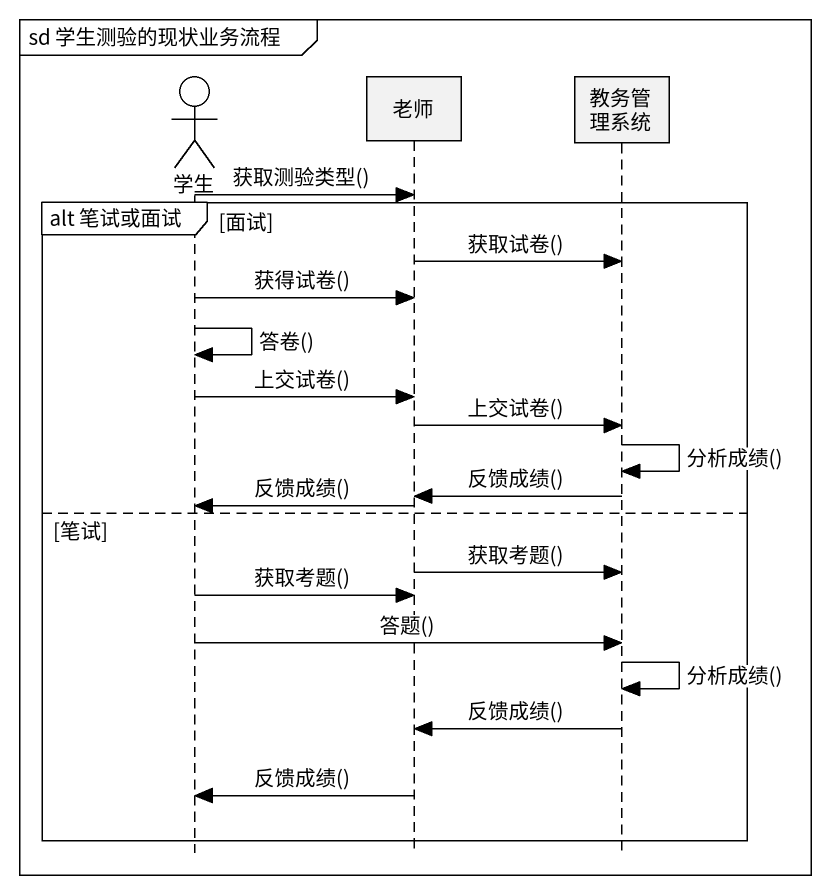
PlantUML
@startuml
mainframe sd 学生测验的现状业务流程
hide footbox
actor 学生
participant 老师
participant 教务管理系统

学生 -> 老师 : 获取测验类型()
group alt 笔试或面试 [面试]
  老师 -> 教务管理系统 : 获取试卷()
  学生 -> 老师 : 获得试卷()
  学生 -> 学生 : 答卷()
  学生 -> 老师 : 上交试卷()
  老师 -> 教务管理系统 : 上交试卷()
  教务管理系统 -> 教务管理系统 : 分析成绩()
  教务管理系统 -> 老师 : 反馈成绩()
  老师 -> 学生 : 反馈成绩()
else 笔试
  老师 -> 教务管理系统 : 获取考题()
  学生 -> 老师 : 获取考题()
  学生 -> 教务管理系统 : 答题()
  教务管理系统 -> 教务管理系统 : 分析成绩()
  教务管理系统 -> 老师 : 反馈成绩()
  老师 -> 学生 : 反馈成绩()
end
@enduml
